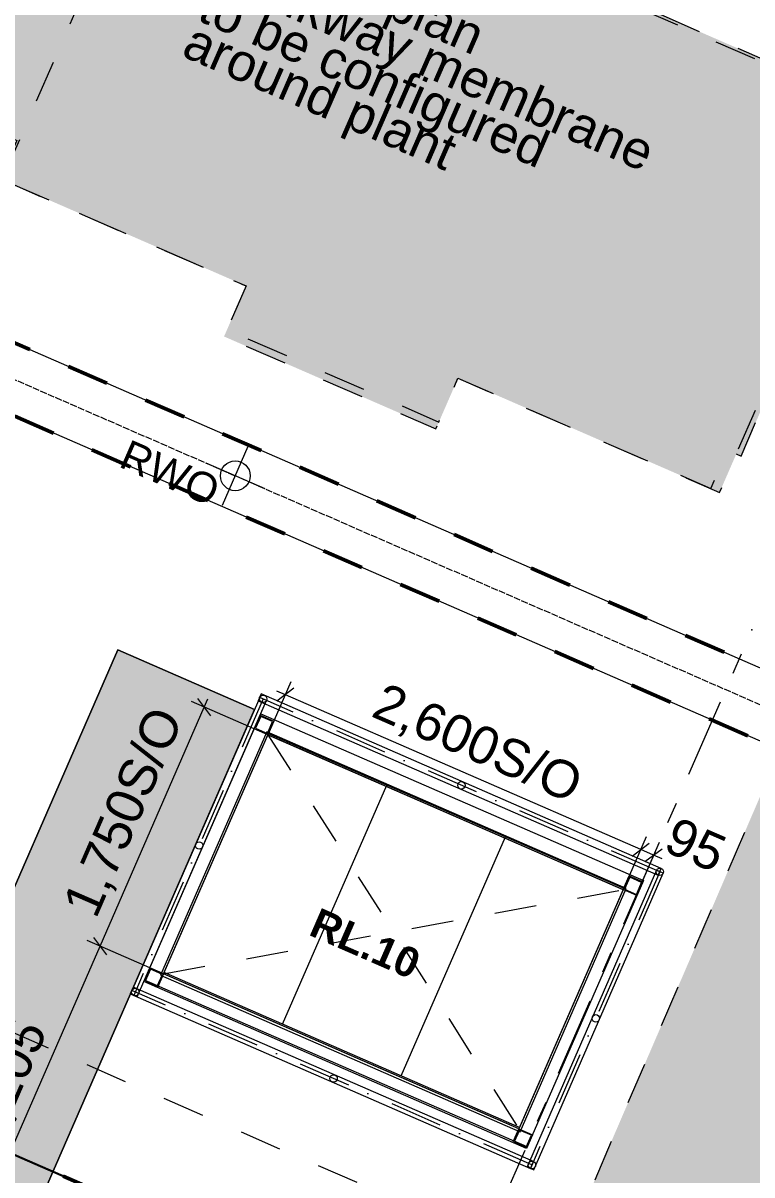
# Model space of a CAD drawing. Header units: millimetres. Extents: x -50172 to 312111, y -142074 to 4572.
# Drawn here: x 9654 to 14543, y -37184 to -29456 of the extents above; entities that cross this region are included whole.
import ezdxf
from ezdxf.enums import TextEntityAlignment as Align

# ---------------------------------------------------------------- set-up
doc = ezdxf.new("R2010")
doc.units = ezdxf.units.MM
doc.header["$MEASUREMENT"] = 0
for name, pattern in [('Dashed', [564.444447, 282.222223, -282.222223]), ('Dot & Dashed', [670.277762, 352.777767, -176.388884, 0, -141.111112]), ('Double Dashed', [1093.611073, 529.166651, -211.666656, 141.111112, -211.666656]), ('Hidden Line', [55, 45, -10]), ('Long Dashed', [1058.333302, 634.99999, -423.333311])]:
    doc.linetypes.add(name, pattern=pattern)
for name, color, linetype, lineweight in [('A-15-MG_Structural_Grid_Phase_2_Pen_No__173', 1, 'Continuous', 18), ('A-20-M_Roof_Accessory_Pen_No__1', 7, 'Continuous', 13), ('A-25-M_Curtain_Wall_Pen_No__1', 7, 'Continuous', 13), ('A-25-M_Curtain_Wall_Pen_No__85', 8, 'Continuous', 20), ('A-25-M_Wall_Ext_Pen_No__16', 7, 'Continuous', 20), ('A-25-M_Wall_Int_Pen_No__87', 8, 'Continuous', 20), ('A-95-MC_Marker_Section_P2.Marker_Pen_No__1', 7, 'Continuous', 13), ('COLUMN.IFC Import_Pen_No__2', 8, 'Continuous', 15), ('New_A-20-M_Roof_Accessory_Pen_No__1', 7, 'Continuous', 13), ('New_A-20-M_Roof_Accessory_Pen_No__150', 7, 'Continuous', 0), ('New_A-20-M_Roof_Accessory_Pen_No__156', 5, 'Continuous', 50), ('New_A-20-M_Roof_Accessory_Pen_No__176', 1, 'Continuous', 50), ('New_A-20-M_Roof_Pen_No__92', 8, 'Continuous', 13), ('New_A-95-D_1_100_Pen_No__1', 7, 'Continuous', 13), ('New_A-95-P_Drawing_Pen_No__1', 7, 'Continuous', 13), ('New_A-95-P_Text_1_50_GA_Pen_No__1', 7, 'Continuous', 13), ('New_A-95-P_Text_1_50_GA_Pen_No__86', 8, 'Continuous', 20)]:
    doc.layers.add(name, color=color, linetype=linetype, lineweight=lineweight)
for name, color, linetype in [('A-25-M_Wall_Ext', 7, 'Continuous'), ('A-25-M_Wall_Int', 7, 'Continuous'), ('A-95-MC_Marker_Section_P2.Marker', 7, 'Continuous'), ('COLUMN.IFC Import', 7, 'Continuous'), ('New_A-15-MG_Structural_Grid_Phase_2', 7, 'Continuous'), ('New_A-20-M_Roof', 7, 'Continuous'), ('New_A-95-D_1_100', 7, 'Continuous')]:
    doc.layers.add(name, color=color, linetype=linetype)
for name, color, linetype, lineweight, true_color in [('A-25-M_Wall_Ext_Pen_No__64', 7, 'Continuous', 20, 0x606060), ('New_A-15-MG_Structural_Grid_Phase_2_Pen_No__222', 7, 'Continuous', 13, 0x65af33), ('New_A-20-M_Roof_Accessory_Pen_No__61', 7, 'Continuous', 20, 0x6a6a6a), ('New_A-95-P_Drawing_Pen_No__142', 7, 'Continuous', 0, 0xeeeeee), ('New_A-95-P_Drawing_Pen_No__210', 7, 'Continuous', 13, 0xbae3f7)]:
    doc.layers.add(name, color=color, linetype=linetype, lineweight=lineweight, true_color=true_color)
doc.styles.add('GENERATED_STYLE_2', font='')
doc.styles.add('GENERATED_STYLE_3', font='')
doc.styles.add('GENERATED_STYLE_4', font='')
doc.styles.get('GENERATED_STYLE_2').set_extended_font_data('Swis721 BT', bold=True)
doc.styles.get('GENERATED_STYLE_3').set_extended_font_data('Arial')
doc.styles.get('GENERATED_STYLE_4').set_extended_font_data('Swis721 BT')
doc.dimstyles.new('GENERATED_STYLE__1', dxfattribs={"dimtxt": 250, "dimasz": 95, "dimexe": 0.18, "dimexo": 50, "dimgap": 0.09, "dimtad": 1, "dimdec": 0, "dimzin": 0, "dimdsep": 46, "dimtxsty": 'GENERATED_STYLE_3', "dimblk": 'ARROWHEAD_2', "dimblk1": 'ARROWHEAD_2', "dimblk2": 'ARROWHEAD_2', "dimcen": 0.09, "dimclrd": 7, "dimclre": 7, "dimclrt": 7, "dimadec": 0, "dimazin": 0, "dimtfac": 1, "dimtdec": 4, "dimtmove": 0, "dimatfit": 3, "dimfxl": 1, "dimtolj": 1, "dimtzin": 0, "dimarcsym": 0})
doc.dimstyles.new('GENERATED_STYLE__2', dxfattribs={"dimtxt": 250, "dimasz": 95, "dimexe": 0.18, "dimexo": 50, "dimgap": 0.09, "dimtad": 1, "dimdec": 0, "dimzin": 0, "dimdsep": 46, "dimtxsty": 'GENERATED_STYLE_3', "dimblk": 'ARROWHEAD_2', "dimblk1": 'ARROWHEAD_2', "dimblk2": 'ARROWHEAD_2', "dimcen": 0.09, "dimclrd": 7, "dimclre": 7, "dimclrt": 7, "dimadec": 0, "dimazin": 0, "dimtfac": 1, "dimtdec": 4, "dimtmove": 2, "dimatfit": 3, "dimfxl": 1, "dimtolj": 1, "dimtzin": 0, "dimarcsym": 0})
doc.dimstyles.new('GENERATED_STYLE__3', dxfattribs={"dimtxt": 0.18, "dimasz": 182.4, "dimexe": 0.18, "dimexo": 0.0625, "dimgap": 0.09, "dimtad": 0, "dimtih": 1, "dimtoh": 1, "dimdec": 4, "dimzin": 0, "dimdsep": 46, "dimcen": 0.09, "dimadec": 0, "dimazin": 0, "dimtfac": 1, "dimtdec": 4, "dimtmove": 0, "dimatfit": 3, "dimldrblk": 'ARROWHEAD_5', "dimfxl": 1, "dimtolj": 1, "dimtzin": 0, "dimarcsym": 0})

# ---------------------------------------------------------------- blocks, each defined once
blk = doc.blocks.new('Roof_1_1', base_point=(-23076.4, -22803))
at = {"layer": 'New_A-20-M_Roof_Pen_No__92', "linetype": 'Continuous', "flags": 128}
for points in [[(12416.6, -38279.7), (-23076.4, -22803)], [(-23076.4, -22803), (12416.6, -38279.7)], [(-23075.6, -22801.2), (12417.4, -38277.9)], [(12417.6, -38277.5), (-23075.4, -22800.8)]]:
    blk.add_lwpolyline(points, dxfattribs=at)
blk = doc.blocks.new('Skylight Flat Panel 19[6]_1')
at = {"layer": 'New_A-20-M_Roof', "linetype": 'Continuous', "lineweight": 0, "flags": 128}
for points in [[(10469.3, -35877.4), (11248.7, -34090.1)], [(11248.7, -34090.1), (13815.3, -35209.3)], [(10601, -35825.8), (11300.4, -34221.8)], [(13679.7, -35270.2), (11296.4, -34231)], [(11300.4, -34221.8), (13683.7, -35261)], [(11395.4, -36172.2), (12094.8, -34568.2)], [(12189.8, -36518.6), (12889.2, -34914.6)], [(13815.3, -35209.3), (13035.9, -36996.6)], [(13683.7, -35261), (12984.2, -36865)], [(12984.2, -36865), (10601, -35825.8)], [(10469.3, -35877.4), (10465.3, -35886.7)], [(13031.9, -37005.8), (10465.3, -35886.7)], [(13035.9, -36996.6), (10469.3, -35877.4)], [(13035.9, -36996.6), (13031.9, -37005.8)]]:
    blk.add_lwpolyline(points, dxfattribs=at)
blk = doc.blocks.new('Roof_2_1', base_point=(-19442.3, -19430.5))
at = {"layer": 'New_A-20-M_Roof_Pen_No__92', "linetype": 'Continuous', "flags": 128}
for points in [[(19862.2, -36569.2), (-19442.3, -19430.5)], [(-23077.4, -22805.3), (12415.6, -38282)], [(12415.8, -38281.6), (-23077.2, -22804.9)], [(12416.6, -38279.8), (-23076.4, -22803)], [(-23076.4, -22803), (12416.6, -38279.7)]]:
    blk.add_lwpolyline(points, dxfattribs=at)
at = {"layer": 'New_A-20-M_Roof', "linetype": 'Continuous', "lineweight": 0}
blk.add_blockref('Skylight Flat Panel 19[6]_1', (0, 0), dxfattribs=at)
blk = doc.blocks.new('Roof_3_1', base_point=(-9378, -10065))
at = {"layer": 'New_A-20-M_Roof_Pen_No__92', "linetype": 'Continuous', "flags": 128}
blk.add_lwpolyline([(20042.1, -36156.7), (-19083.1, -19096.2)], dxfattribs=at)
blk = doc.blocks.new('Wall_48_1', base_point=(10577.2, -35842.8))
at = {"layer": 'A-25-M_Wall_Int_Pen_No__87', "linetype": 'Continuous', "flags": 128}
for points in [[(10577.2, -35842.8), (12988, -36894)], [(12980.2, -36874.3), (10596.9, -35835)]]:
    blk.add_lwpolyline(points, dxfattribs=at)
blk = doc.blocks.new('Wall_49_1', base_point=(12988, -36894))
at = {"layer": 'A-25-M_Wall_Int_Pen_No__87', "linetype": 'Continuous', "flags": 128}
for points in [[(13679.7, -35270.1), (12980.2, -36874.3)], [(12988, -36894), (13699.4, -35262.4)]]:
    blk.add_lwpolyline(points, dxfattribs=at)
blk = doc.blocks.new('Wall_50_1', base_point=(13699.4, -35262.4))
at = {"layer": 'A-25-M_Wall_Int_Pen_No__87', "linetype": 'Continuous', "flags": 128}
for points in [[(13699.4, -35262.4), (11288.6, -34211.2)], [(11296.4, -34230.9), (13679.7, -35270.1)]]:
    blk.add_lwpolyline(points, dxfattribs=at)
blk = doc.blocks.new('Wall_51_1', base_point=(11288.6, -34211.2))
at = {"layer": 'A-25-M_Wall_Int_Pen_No__87', "linetype": 'Continuous', "flags": 128}
for points in [[(11288.6, -34211.2), (10577.2, -35842.8)], [(10596.9, -35835), (11296.4, -34230.9)]]:
    blk.add_lwpolyline(points, dxfattribs=at)
blk = doc.blocks.new('Railing Horizontal 19_8')
at = {"layer": 'A-25-M_Wall_Ext_Pen_No__16', "linetype": 'Dot & Dashed'}
blk.add_line((0, 0), (2927.6, 0), dxfattribs=at)
at = {"layer": 'A-25-M_Wall_Ext_Pen_No__64', "linetype": 'Continuous'}
for p, q in [((0, 25), (0, -25)), ((2927.6, 25), (0, 25)), ((2927.6, -25), (2927.6, 25)), ((0, -25), (2927.6, -25))]:
    blk.add_line(p, q, dxfattribs=at)
for centre in [(0, 0), (1451.3, 0), (2902.6, 0)]:
    blk.add_circle(centre, 25, dxfattribs=at)
blk = doc.blocks.new('Railing Horizontal 19_9')
at = {"layer": 'A-25-M_Wall_Ext_Pen_No__16', "linetype": 'Dot & Dashed'}
blk.add_line((0, 0), (2170.6, 0), dxfattribs=at)
at = {"layer": 'A-25-M_Wall_Ext_Pen_No__64', "linetype": 'Continuous'}
for p, q in [((0, 25), (0, -25)), ((2170.6, 25), (0, 25)), ((2170.6, -25), (2170.6, 25)), ((0, -25), (2170.6, -25))]:
    blk.add_line(p, q, dxfattribs=at)
for centre in [(0, 0), (1072.8, 0), (2145.6, 0)]:
    blk.add_circle(centre, 25, dxfattribs=at)
blk = doc.blocks.new('Column 55')
at = {"layer": 'COLUMN.IFC Import_Pen_No__2', "linetype": 'Continuous'}
for p, q in [((-50, -50), (-50, 50)), ((-50, 50), (50, 50)), ((43.7, 43.7), (-43.7, 43.7)), ((-43.7, 43.7), (-43.7, -43.7)), ((43.7, -43.7), (43.7, 43.7)), ((50, 50), (50, -50)), ((50, -50), (-50, -50)), ((-43.7, -43.7), (43.7, -43.7))]:
    blk.add_line(p, q, dxfattribs=at)
blk = doc.blocks.new('Discrete Accessory 385')
at = {"layer": 'COLUMN.IFC Import_Pen_No__2', "linetype": 'Continuous'}
for p, q in [((-50, -50), (-50, 50)), ((-50, 50), (50, 50)), ((43.7, 43.7), (-43.7, 43.7)), ((-43.7, 43.7), (-43.7, -43.7)), ((43.7, -43.7), (43.7, 43.7)), ((50, 50), (50, -50)), ((50, -50), (-50, -50)), ((-43.7, -43.7), (43.7, -43.7))]:
    blk.add_line(p, q, dxfattribs=at)
blk = doc.blocks.new('Discrete Accessory 389')
at = {"layer": 'COLUMN.IFC Import_Pen_No__2', "linetype": 'Continuous'}
for p, q in [((-50, -50), (-50, 50)), ((-50, 50), (50, 50)), ((43.7, 43.7), (-43.7, 43.7)), ((-43.7, 43.7), (-43.7, -43.7)), ((43.7, -43.7), (43.7, 43.7)), ((50, 50), (50, -50)), ((50, -50), (-50, -50)), ((-43.7, -43.7), (43.7, -43.7))]:
    blk.add_line(p, q, dxfattribs=at)
blk = doc.blocks.new('Column 56')
at = {"layer": 'COLUMN.IFC Import_Pen_No__2', "linetype": 'Continuous'}
for p, q in [((-50, -50), (-50, 50)), ((-50, 50), (50, 50)), ((43.7, 43.7), (-43.7, 43.7)), ((-43.7, 43.7), (-43.7, -43.7)), ((43.7, -43.7), (43.7, 43.7)), ((50, 50), (50, -50)), ((50, -50), (-50, -50)), ((-43.7, -43.7), (43.7, -43.7))]:
    blk.add_line(p, q, dxfattribs=at)
blk = doc.blocks.new('*D312')
at = {"layer": 'New_A-95-D_1_100_Pen_No__1', "linetype": 'Continuous'}
for p, q in [((13796.9, -35001.4), (11413.6, -33962.2)), ((13834.3, -34915.5), (13699.7, -35224.3)), ((13738.8, -35044.3), (13854.9, -34958.5)), ((13921.3, -34953.4), (13787.2, -35261)), ((13883.9, -35039.3), (13796.9, -35001.4)), ((13825.8, -35082.2), (13941.9, -34996.5)), ((13939.9, -35063.8), (13883.9, -35039.3))]:
    blk.add_line(p, q, dxfattribs=at)
at = {"layer": 'New_A-95-D_1_100_Pen_No__1', "insert": (13937, -35007.9), "char_height": 250, "attachment_point": 7, "rotation": 336.44041, "style": 'GENERATED_STYLE_3'}
blk.add_mtext('\\A1;{\\fArial|b0|i0|c0|p34;95}', dxfattribs=at)
blk = doc.blocks.new('ARROWHEAD_2')
at = {"color": 0, "linetype": 'Continuous', "lineweight": 0}
for p, q in [((0, 0), (-1, 0)), ((-0.378, -0.655), (0.378, 0.655))]:
    blk.add_line(p, q, dxfattribs=at)
blk = doc.blocks.new('*D313')
at = {"layer": 'New_A-95-D_1_100_Pen_No__1', "linetype": 'Continuous'}
for p, q in [((11451.1, -33876.2), (11316.4, -34185.1)), ((11471.6, -33919.3), (11355.5, -34005)), ((11413.6, -33962.2), (11357.6, -33937.7)), ((13796.9, -35001.4), (11413.6, -33962.2)), ((13738.8, -35044.3), (13854.9, -34958.5))]:
    blk.add_line(p, q, dxfattribs=at)
at = {"layer": 'New_A-95-D_1_100_Pen_No__1', "insert": (11961.3, -34146.4), "char_height": 250, "attachment_point": 7, "rotation": 336.44041, "style": 'GENERATED_STYLE_3'}
blk.add_mtext('\\A1;{\\fArial|b0|i0|c0|p34;2,600S/O}', dxfattribs=at)
blk = doc.blocks.new('*D314')
at = {"layer": 'New_A-95-D_1_100_Pen_No__1', "linetype": 'Continuous'}
for p, q in [((10170.8, -35649.2), (10870.3, -34045.1)), ((12934.4, -36854.3), (10084.8, -35611.7)), ((10127.9, -35591.2), (10213.6, -35707.3)), ((9289.6, -37670), (10170.8, -35649.2)), ((12082.1, -38887.7), (9203.7, -37632.6)), ((9246.7, -37612), (9332.5, -37728.1)), ((9265.2, -37726.1), (9289.6, -37670))]:
    blk.add_line(p, q, dxfattribs=at)
at = {"layer": 'New_A-95-D_1_100_Pen_No__1', "insert": (9514.1, -37033.4), "char_height": 250, "attachment_point": 7, "rotation": 66.44041, "style": 'GENERATED_STYLE_3'}
blk.add_mtext('\\A1;{\\fArial|b0|i0|c0|p34;2,205}', dxfattribs=at)
blk = doc.blocks.new('*D315')
at = {"layer": 'New_A-95-D_1_100_Pen_No__1', "linetype": 'Continuous'}
for p, q in [((10913.1, -34103.1), (10827.4, -33987)), ((10870.3, -34045.1), (10894.7, -33989.1)), ((10170.8, -35649.2), (10870.3, -34045.1)), ((13633.8, -35250.2), (10784.3, -34007.6)), ((12934.4, -36854.3), (10084.8, -35611.7)), ((10127.9, -35591.2), (10213.6, -35707.3))]:
    blk.add_line(p, q, dxfattribs=at)
at = {"layer": 'New_A-95-D_1_100_Pen_No__1', "insert": (10185.2, -35491.1), "char_height": 250, "attachment_point": 7, "rotation": 66.44041, "style": 'GENERATED_STYLE_3'}
blk.add_mtext('\\A1;{\\fArial|b0|i0|c0|p34;1,750S/O}', dxfattribs=at)
blk = doc.blocks.new('ARROWHEAD_5')
at = {"color": 0, "linetype": 'Continuous', "lineweight": 0}
blk.add_line((0, 0), (-1, 0), dxfattribs=at)
blk.add_solid([(-1, 0.2679), (0, 0), (-1, -0.2679), (-1, 0.2679)], dxfattribs=at)
blk = doc.blocks.new('Standard grid marker_33')
at = {"layer": 'New_A-15-MG_Structural_Grid_Phase_2_Pen_No__222', "linetype": 'Double Dashed'}
blk.add_line((7182, 0), (20268.4, 0), dxfattribs=at)
blk.add_point((20268.4, 0), dxfattribs=at)
blk.add_point((20268.4, 0), dxfattribs=at)
at = {"layer": 'New_A-15-MG_Structural_Grid_Phase_2_Pen_No__222', "style": 'GENERATED_STYLE_4'}
for tag, p in [('AC_MarkerText_1_0', (-500, 36.5)), ('AC_MarkerText_1_1', (27950.4, 36.5))]:
    blk.add_attdef(tag, text='', height=350, rotation=270, dxfattribs=at).set_placement(p, align=Align.MIDDLE_CENTER)
blk = doc.blocks.new('Cutting Plane_4_1', base_point=(-25330.5, -21002.6))
at = {"layer": 'A-95-MC_Marker_Section_P2.Marker_Pen_No__1', "linetype": 'Dashed'}
blk.add_line((-25101.3, -21102.5), (22391.9, -41811.9), dxfattribs=at)

msp = doc.modelspace()

# ---------------------------------------------------------------- hatches: boundary and pattern name
at = {"layer": 'A-20-M_Roof_Accessory_Pen_No__1', "linetype": 'Continuous', "lineweight": 0, "true_color": 0x000000}
msp.add_hatch(color=178, dxfattribs=at).paths.add_polyline_path([(6076.4, -43323.7), (6993, -43723.4), (11206.5, -34060.7), (10289.8, -33661), (8776, -37132.6), (7452.4, -40168)])
at = {"layer": 'New_A-20-M_Roof_Accessory_Pen_No__150', "linetype": 'Continuous'}
h = msp.add_hatch(dxfattribs=at)
h.set_pattern_fill('Brick_Floor___Laid_Flat__BB', color=256, style=0, pattern_type=2)
h.set_pattern_definition([(291.4404, (5553.23, -37723.28), (249.454, 97.963), [201, -67]), (291.4404, (5689.06, -37885.88), (249.454, 97.963), [201, -67]), (291.4404, (5726.94, -37799.02), (249.454, 97.963), [201, -67]), (291.4404, (5764.8, -37712.17), (249.454, 97.963), [201, -67]), (21.4404, (5602.2, -37848), (-97.963, 249.454), [201, -67]), (21.4404, (5640.08, -37761.15), (-97.963, 249.454), [201, -67]), (21.4404, (5677.95, -37674.3), (-97.963, 249.454), [201, -67]), (21.4404, (5813.8, -37836.9), (-97.963, 249.454), [201, -67])])
h.paths.add_polyline_path([(6076.4, -43323.7), (7452.4, -40168), (8776, -37132.6), (10289.8, -33661), (11206.5, -34060.7), (6993, -43723.4)])
at = {"layer": 'New_A-95-P_Drawing_Pen_No__142', "linetype": 'Continuous'}
msp.add_hatch(color=256, dxfattribs=at).paths.add_polyline_path([(15349.8, -30345.8), (15469.7, -30070.9), (10611.5, -27952.5), (10491.6, -28227.4), (8933.3, -27547.9), (8054.4, -29563.6), (9612.7, -30243.1), (9500.6, -30500.2), (11150.5, -31219.7), (11002.6, -31558.8), (12423.4, -32178.4), (12571.3, -31839.2), (14267.1, -32578.7), (14379.2, -32321.6), (14470.9, -32361.5), (14698, -31834.7), (15635.1, -32238.6), (13188.1, -37916.2), (14730.8, -38581.1), (17608.8, -31903.3), (15129, -30834.5)])
at = {"layer": 'New_A-95-P_Drawing_Pen_No__210', "linetype": 'Continuous'}
msp.add_hatch(color=256, dxfattribs=at).paths.add_polyline_path([(9513.6, -30505.9), (11150.5, -31219.7), (11022.6, -31513), (12443.4, -32132.6), (12571.3, -31839.2), (14326, -32604.4), (15429.2, -30074.4), (10616.8, -27976)])

# ---------------------------------------------------------------- linework, layer by layer
at = {"layer": 'A-15-MG_Structural_Grid_Phase_2_Pen_No__173', "linetype": 'Hidden Line'}
msp.add_line((-19269.5, -19260.4), (19619.1, -36217.7), dxfattribs=at)
at = {"layer": 'A-20-M_Roof_Accessory_Pen_No__1', "linetype": 'Continuous', "flags": 128}
msp.add_lwpolyline([(6076.4, -43323.7), (6993, -43723.4), (11206.5, -34060.7), (10289.8, -33661), (8776, -37132.6), (7452.4, -40168)], close=True, dxfattribs=at)
at = {"layer": 'New_A-20-M_Roof_Accessory_Pen_No__1', "linetype": 'Continuous', "flags": 128}
msp.add_lwpolyline([(6076.4, -43323.7), (7452.4, -40168), (8776, -37132.6), (10289.8, -33661), (11206.5, -34060.7), (6993, -43723.4)], close=True, dxfattribs=at)
at = {"layer": 'New_A-20-M_Roof_Accessory_Pen_No__156', "linetype": 'Dashed', "flags": 128}
for points in [[(-19015.7, -19125.6), (20042.1, -36156.7)], [(-19374.9, -19459.9), (19862.2, -36569.2)]]:
    msp.add_lwpolyline(points, dxfattribs=at)
at = {"layer": 'New_A-20-M_Roof_Accessory_Pen_No__176', "linetype": 'Long Dashed', "flags": 128}
msp.add_lwpolyline([(-23061.3, -22809.6), (18046, -40734.4)], dxfattribs=at)
at = {"layer": 'New_A-20-M_Roof_Accessory_Pen_No__61', "linetype": 'Continuous', "flags": 128}
for points in [[(10991.5, -32691.3), (11164.2, -32295.4)], [(10879.9, -32407), (11275.8, -32579.6)]]:
    msp.add_lwpolyline(points, dxfattribs=at)
at = {"layer": 'New_A-20-M_Roof_Accessory_Pen_No__61', "linetype": 'Continuous'}
msp.add_circle((11077.9, -32493.3), 100, dxfattribs=at)
at = {"layer": 'New_A-95-P_Drawing_Pen_No__1', "linetype": 'Dashed'}
for p, q in [((11296.4, -34230.9), (12980.2, -36874.3)), ((10596.9, -35835), (13679.7, -35270.1))]:
    msp.add_line(p, q, dxfattribs=at)
at = {"layer": 'New_A-95-P_Drawing_Pen_No__1', "linetype": 'Dashed', "flags": 128}
for points in [[(15349.8, -30345.8), (15469.7, -30070.9), (10611.5, -27952.5), (10491.6, -28227.4), (8933.3, -27547.9), (8054.4, -29563.6), (9612.7, -30243.1), (9500.6, -30500.2), (11150.5, -31219.7), (11002.6, -31558.8), (12423.4, -32178.4), (12571.3, -31839.2), (14267.1, -32578.7), (14379.2, -32321.6), (14470.9, -32361.5), (14698, -31834.7), (15635.1, -32238.6), (13188.1, -37916.2), (14730.8, -38581.1), (17608.8, -31903.3), (15129, -30834.5)], [(9513.6, -30505.9), (11150.5, -31219.7), (11022.6, -31513), (12443.4, -32132.6), (12571.3, -31839.2), (14326, -32604.4), (15429.2, -30074.4), (10616.8, -27976)]]:
    msp.add_lwpolyline(points, close=True, dxfattribs=at)

# ---------------------------------------------------------------- block references
at = {"layer": 'A-25-M_Wall_Ext', "color": 251, "linetype": 'Continuous', "lineweight": 20, "true_color": 0x606060, "zscale": 1000}
for name, p, rotation in [('Railing Horizontal 19_9', (11264.5, -33990.2), 246.4404115839912), ('Railing Horizontal 19_8', (13925.1, -35150.4), 156.4404115839914), ('Railing Horizontal 19_9', (13925.1, -35150.4), 246.4404115839912), ('Railing Horizontal 19_8', (13067.5, -37117.1), 156.4404115839914)]:
    msp.add_blockref(name, p, dxfattribs=dict(at, rotation=rotation))
at = {"layer": 'A-25-M_Wall_Int', "color": 250, "lineweight": 50, "true_color": 0x2a2a2a}
for name, p in [('Wall_51_1', (11288.6, -34211.2)), ('Wall_50_1', (13699.4, -35262.4)), ('Wall_49_1', (12988, -36894)), ('Wall_48_1', (10577.2, -35842.8))]:
    msp.add_blockref(name, p, dxfattribs=at)
at = {"layer": 'A-95-MC_Marker_Section_P2.Marker'}
msp.add_blockref('Cutting Plane_4_1', (-25330.5, -21002.6), dxfattribs=at)
at = {"layer": 'COLUMN.IFC Import', "linetype": 'Continuous', "zscale": 1000, "rotation": 66.44041158398767}
for name, p in [('Column 55', (11271, -34165.1)), ('Column 56', (13745.7, -35244.2)), ('Discrete Accessory 385', (10531.4, -35861.2)), ('Discrete Accessory 389', (13006.1, -36940.3))]:
    msp.add_blockref(name, p, dxfattribs=at)
at = {"layer": 'New_A-15-MG_Structural_Grid_Phase_2', "color": 8, "linetype": 'Continuous', "lineweight": 15, "zscale": 1000, "rotation": 66.44041158399293}
msp.add_blockref('Standard grid marker_33', (6441.9, -52106.2), dxfattribs=at)
at = {"layer": 'New_A-20-M_Roof', "color": 8, "linetype": 'Continuous', "lineweight": 13}
for name, p in [('Roof_3_1', (-9378, -10065)), ('Roof_2_1', (-19442.3, -19430.5)), ('Roof_1_1', (-23076.4, -22803))]:
    msp.add_blockref(name, p, dxfattribs=at)

# ---------------------------------------------------------------- texts
at = {"layer": 'A-25-M_Curtain_Wall_Pen_No__1', "linetype": 'Continuous', "insert": (10899.4, -29232.2), "char_height": 250.009, "width": 3413.533, "attachment_point": 4, "rotation": 336.44041, "line_spacing_factor": 0.628323, "style": 'GENERATED_STYLE_4'}
msp.add_mtext('\\A1;{\\fSwis721 BT|b0|i0|c0|p34;Armourplan \\P\\fSwis721 BT|b0|i0|c0|p34;Walkway membrane to be configured around plant}', dxfattribs=at)
at = {"layer": 'New_A-95-P_Text_1_50_GA_Pen_No__1', "linetype": 'Continuous', "insert": (10680.6, -32382), "char_height": 200, "attachment_point": 2, "rotation": 336.44041, "style": 'GENERATED_STYLE_4'}
msp.add_mtext('\\A1;{\\fSwis721 BT|b0|i0|c0|p34;RWO }', dxfattribs=at)
at = {"layer": 'New_A-95-P_Text_1_50_GA_Pen_No__86', "linetype": 'Continuous', "insert": (11990.1, -35539.1), "char_height": 200, "attachment_point": 2, "rotation": 336.44041, "style": 'GENERATED_STYLE_2'}
msp.add_mtext('\\A1;{\\fSwis721 BT|b1|i0|c0|p34;RL.10}', dxfattribs=at)

# ---------------------------------------------------------------- dimensions: what is measured, and where the dimension line sits
at = {"layer": 'New_A-95-D_1_100', "linetype": 'Continuous'}
for base, p1, p2, angle, picture, middle, turn in [((11413.6, -33962.2), (13679.7, -35270.1), (11296.4, -34230.9), 156.44041, '*D313', (13595.7, -34722.8), 336.44041), ((10870.3, -34045.1), (12980.2, -36874.3), (13679.7, -35270.1), 66.44041, '*D315', (10761.5, -33856.7), 66.44041)]:
    dim = msp.add_linear_dim(base=base, p1=p1, p2=p2, angle=angle, text='<MeasuredValue>S/O', dimstyle='GENERATED_STYLE__1', dxfattribs=at)
    dim.commit()
    dim.dimension.update_dxf_attribs({"geometry": picture, "text_midpoint": middle, "dimtype": 160, "text_rotation": turn})
for base, p1, p2, angle, dimstyle, picture, middle, turn in [((13796.9, -35001.4), (13767.2, -35306.8), (13679.7, -35270.1), 156.44041, 'GENERATED_STYLE__1', '*D312', (14166.8, -34971.8), 336.44041), ((10170.8, -35649.2), (12128, -38907.7), (12980.2, -36874.3), 66.44041, 'GENERATED_STYLE__2', '*D314', (9576, -36578.7), 66.44041)]:
    dim = msp.add_linear_dim(base=base, p1=p1, p2=p2, angle=angle, dimstyle=dimstyle, dxfattribs=at)
    dim.commit()
    dim.dimension.update_dxf_attribs({"geometry": picture, "text_midpoint": middle, "dimtype": 160, "text_rotation": turn})

# ---------------------------------------------------------------- leaders
at = {"layer": 'A-25-M_Curtain_Wall_Pen_No__85', "linetype": 'Continuous', "annotation_type": 0, "has_hookline": 1, "hookline_direction": 0, "text_width": 3404.9, "horizontal_direction": (0.916645, -0.399703, 0)}
msp.add_leader([(8064.5, -28344.6), (9919, -28798.4), (10899.3, -29232.1)], dimstyle='GENERATED_STYLE__3', dxfattribs=at)

doc.saveas('drawing.dxf')
